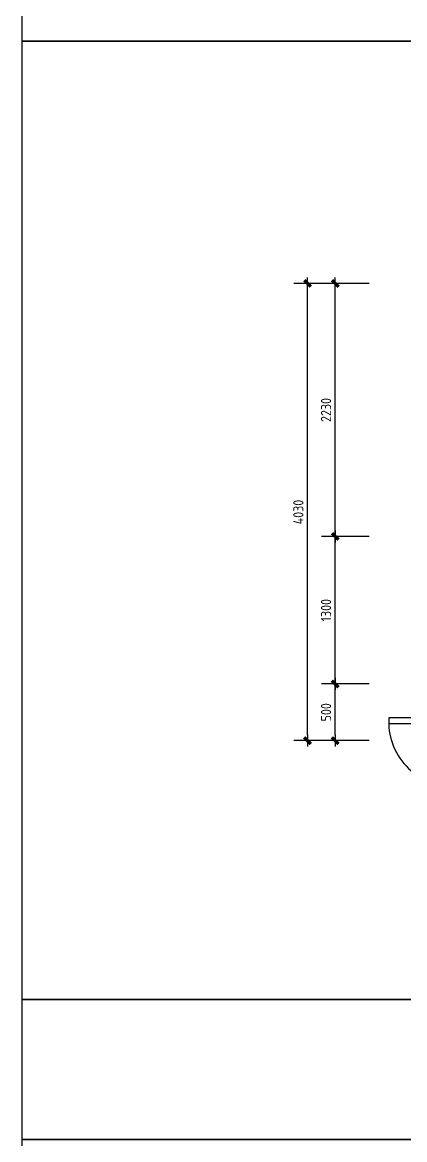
# Model space of a CAD drawing. Header units: inches. Extents: x 193953 to 255442, y -114891 to -62384.
# Drawn here: x 193953 to 197327, y -95525 to -85675 of the extents above; entities that cross this region are included whole.
import ezdxf

# ---------------------------------------------------------------- set-up
doc = ezdxf.new("R2010")
doc.units = ezdxf.units.IN
doc.header["$LTSCALE"] = 500
doc.header["$MEASUREMENT"] = 0
doc.styles.add('DOM-romans.shx', font='dim.shx')
doc.dimstyles.new('DOM_DIM_1 80', dxfattribs={"dimscale": 60, "dimtxt": 1.5, "dimasz": 0.8, "dimexe": 2, "dimexo": 1.5, "dimgap": 0.6, "dimtad": 1, "dimdec": 0, "dimrnd": 5, "dimzin": 12, "dimdsep": 46, "dimtxsty": 'DOM-romans.shx', "dimblk": 'DOM_Dimension_Tick', "dimcen": 0.125, "dimclrd": 44, "dimclre": 44, "dimclrt": 50, "dimadec": 0, "dimazin": 0, "dimtfac": 1, "dimtdec": 0, "dimtix": 1, "dimtmove": 2, "dimatfit": 3, "dimldrblk": 'DOM_Leader_Arrow', "dimfxl": 0, "dimtvp": 1, "dimtolj": 1, "dimtzin": 0, "dimarcsym": 0})

# ---------------------------------------------------------------- blocks, each defined once
blk = doc.blocks.new('A$Cf66d3db0')
at = {"color": 4}
blk.add_lwpolyline([(-12802.3, 7040.2), (0, 7040.2), (0, 0), (-12802.3, 0)], close=True, dxfattribs=at)
blk = doc.blocks.new('DOM_Dimension_Tick')
at = {"color": 0, "linetype": 'ByBlock'}
for p, q in [((-1.09, 0), (0, 0)), ((0, 0), (1.09, 0))]:
    blk.add_line(p, q, dxfattribs=at)
at = {"color": 0, "linetype": 'Continuous', "const_width": 0.608}
blk.add_lwpolyline([(-0.61, -0.61), (0.61, 0.61)], dxfattribs=at)
blk = doc.blocks.new('*D500')
at = {"color": 44, "lineweight": -2, "transparency": 16777216}
for p, q in [((197014.3, -91507.1), (196594.3, -91507.1)), ((196714.3, -91959.1), (196714.3, -91555.1)), ((197014.3, -92007.1), (196594.3, -92007.1))]:
    blk.add_line(p, q, dxfattribs=at)
at = {"layer": 'Defpoints', "color": 0, "transparency": 16777216}
for p in [(196714.3, -91507.1), (198886.5, -91507.1), (198886.5, -92007.1)]:
    blk.add_point(p, dxfattribs=at)
at = {"color": 44, "lineweight": -2, "transparency": 16777216, "xscale": 48, "yscale": 48, "zscale": 48}
for p, rotation in [((196714.3, -91507.1), 90), ((196714.3, -92007.1), 270)]:
    blk.add_blockref('DOM_Dimension_Tick', p, dxfattribs=dict(at, rotation=rotation))
at = {"color": 50, "transparency": 16777216, "insert": (196633.3, -91757.1), "char_height": 90, "attachment_point": 5, "rotation": 90, "style": 'DOM-romans.shx'}
blk.add_mtext('\\A1;500', dxfattribs=at)
blk = doc.blocks.new('DOM_Leader_Arrow')
at = {"color": 0, "linetype": 'ByBlock'}
blk.add_line((0, 0), (-1.5, 0), dxfattribs=at)
for points in [[(-1.29, 1), (-0.89, 1.28), (-0.36, 0), (0, 0)], [(-1.29, -1), (-0.89, -1.28), (-0.36, 0), (0, 0)]]:
    blk.add_solid(points, dxfattribs=at)
blk = doc.blocks.new('*D501')
at = {"color": 44, "lineweight": -2, "transparency": 16777216}
for p, q in [((197014.3, -90207.1), (196594.3, -90207.1)), ((196714.3, -91459.1), (196714.3, -90255.1)), ((197014.3, -91507.1), (196594.3, -91507.1))]:
    blk.add_line(p, q, dxfattribs=at)
at = {"layer": 'Defpoints', "color": 0, "transparency": 16777216}
for p in [(196714.3, -90207.1), (197986.5, -90207.1), (198886.5, -91507.1)]:
    blk.add_point(p, dxfattribs=at)
at = {"color": 44, "lineweight": -2, "transparency": 16777216, "xscale": 48, "yscale": 48, "zscale": 48}
for p, rotation in [((196714.3, -90207.1), 90), ((196714.3, -91507.1), 270)]:
    blk.add_blockref('DOM_Dimension_Tick', p, dxfattribs=dict(at, rotation=rotation))
at = {"color": 50, "transparency": 16777216, "insert": (196633.3, -90857.1), "char_height": 90, "attachment_point": 5, "rotation": 90, "style": 'DOM-romans.shx'}
blk.add_mtext('\\A1;1300', dxfattribs=at)
blk = doc.blocks.new('*D502')
at = {"color": 44, "lineweight": -2, "transparency": 16777216}
for p, q in [((197014.3, -87977.1), (196594.3, -87977.1)), ((196714.3, -90159.1), (196714.3, -88025.1)), ((197014.3, -90207.1), (196594.3, -90207.1))]:
    blk.add_line(p, q, dxfattribs=at)
at = {"layer": 'Defpoints', "color": 0, "transparency": 16777216}
for p in [(196714.3, -87977.1), (197986.5, -87977.1), (197986.5, -90207.1)]:
    blk.add_point(p, dxfattribs=at)
at = {"color": 44, "lineweight": -2, "transparency": 16777216, "xscale": 48, "yscale": 48, "zscale": 48}
for p, rotation in [((196714.3, -87977.1), 90), ((196714.3, -90207.1), 270)]:
    blk.add_blockref('DOM_Dimension_Tick', p, dxfattribs=dict(at, rotation=rotation))
at = {"color": 50, "transparency": 16777216, "insert": (196633.3, -89092.1), "char_height": 90, "attachment_point": 5, "rotation": 90, "style": 'DOM-romans.shx'}
blk.add_mtext('\\A1;2230', dxfattribs=at)
blk = doc.blocks.new('*D503')
at = {"color": 44, "lineweight": -2, "transparency": 16777216}
for p, q in [((196696.3, -87977.1), (196349.8, -87977.1)), ((196469.8, -91959.1), (196469.8, -88025.1)), ((196696.3, -92007.1), (196349.8, -92007.1))]:
    blk.add_line(p, q, dxfattribs=at)
at = {"layer": 'Defpoints', "color": 0, "transparency": 16777216}
for p in [(196469.8, -87977.1), (196786.3, -87977.1), (196786.3, -92007.1)]:
    blk.add_point(p, dxfattribs=at)
at = {"color": 44, "lineweight": -2, "transparency": 16777216, "xscale": 48, "yscale": 48, "zscale": 48}
for p, rotation in [((196469.8, -87977.1), 90), ((196469.8, -92007.1), 270)]:
    blk.add_blockref('DOM_Dimension_Tick', p, dxfattribs=dict(at, rotation=rotation))
at = {"color": 50, "transparency": 16777216, "insert": (196388.8, -89992.1), "char_height": 90, "attachment_point": 5, "rotation": 90, "style": 'DOM-romans.shx'}
blk.add_mtext('\\A1;4030', dxfattribs=at)

msp = doc.modelspace()

# ---------------------------------------------------------------- linework, layer by layer
at = {"color": 4}
for points in [[(193953.5, -84606.5), (209316.2, -84606.5), (209316.2, -85841.5), (193953.5, -85841.5)], [(193953.5, -94289.7), (209316.2, -94289.7), (209316.2, -95524.7), (193953.5, -95524.7)]]:
    msp.add_lwpolyline(points, close=True, dxfattribs=at)
at = {"color": 1}
msp.add_lwpolyline([(197786.5, -91807.1), (197186.5, -91807.1), (197186.5, -91857.1), (197786.5, -91857.1)], close=True, dxfattribs=at)
msp.add_arc((197750.1, -91844.6), 563.7, 178.72932, 273.70843, dxfattribs=at)

# ---------------------------------------------------------------- block references
at = {"color": 6, "xscale": 1.2, "yscale": 1.2, "zscale": 1.2}
msp.add_blockref('A$Cf66d3db0', (209316.2, -94289.7), dxfattribs=at)
at = {"color": 6, "xscale": 1.2, "yscale": 1.2, "zscale": 1.2, "rotation": 180}
msp.add_blockref('A$Cf66d3db0', (193953.5, -95524.7), dxfattribs=at)

# ---------------------------------------------------------------- dimensions: what is measured, and where the dimension line sits
at = {"color": 6}
for base, p1, p2, picture, middle in [((196469.8, -87977.1), (196786.3, -92007.1), (196786.3, -87977.1), '*D503', (196388.8, -89992.1)), ((196714.3, -87977.1), (197986.5, -90207.1), (197986.5, -87977.1), '*D502', (196633.3, -89092.1)), ((196714.3, -90207.1), (198886.5, -91507.1), (197986.5, -90207.1), '*D501', (196633.3, -90857.1)), ((196714.3, -91507.1), (198886.5, -92007.1), (198886.5, -91507.1), '*D500', (196633.3, -91757.1))]:
    dim = msp.add_linear_dim(base=base, p1=p1, p2=p2, angle=90, dimstyle='DOM_DIM_1 80', dxfattribs=at)
    dim.commit()
    dim.dimension.update_dxf_attribs({"geometry": picture, "text_midpoint": middle})

doc.saveas('drawing.dxf')
